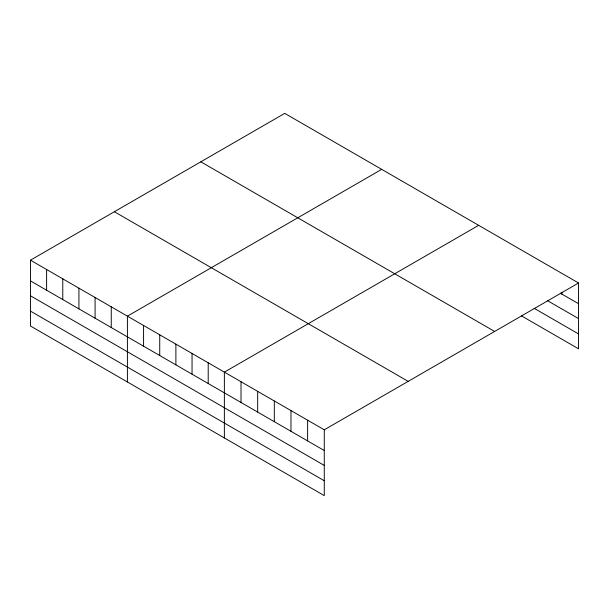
<?xml version="1.0" encoding="UTF-8"?>
<svg xmlns="http://www.w3.org/2000/svg" width="609" height="609" viewBox="0 0 609 609"><rect width="100%" height="100%" fill="white"/><g stroke="black" fill="none" stroke-linecap="round" stroke-linejoin="round"><path stroke-width="0.91" d="M521.464 315.865L578.55 348.82L578.55 283.002L284.73 113.373L30.45 260.18L30.45 325.998L324.27 495.627L324.27 429.809L30.45 260.18M381.691 169.348L127.41 316.155L127.41 381.972M478.651 225.33L224.371 372.137L224.371 437.955M324.27 429.809L578.55 283.002M560.318 293.188L578.55 303.716M547.628 300.747L578.55 318.598M534.154 308.306L578.55 333.938M200.818 161.819L494.637 331.448M114.363 211.734L408.182 381.363M30.45 280.886L324.27 450.523M30.45 295.776L324.27 465.405M30.45 311.108L324.27 480.745M561.901 292.221L561.901 294.101M307.621 420.202L307.621 440.908M290.973 410.588L290.973 431.301M274.316 400.973L274.316 421.687M257.668 391.359L257.668 412.072M241.019 381.752L241.019 402.458M208.209 362.804L208.209 383.518M192.048 353.479L192.048 374.185M175.887 344.146L175.887 364.86M159.733 334.821L159.733 355.527M143.572 325.488L143.572 346.201M111.249 306.829L111.249 327.535M95.088 297.497L95.088 318.21M78.926 288.171L78.926 308.877M62.773 278.838L62.773 299.552M46.611 269.505L46.611 290.219"/></g></svg>
